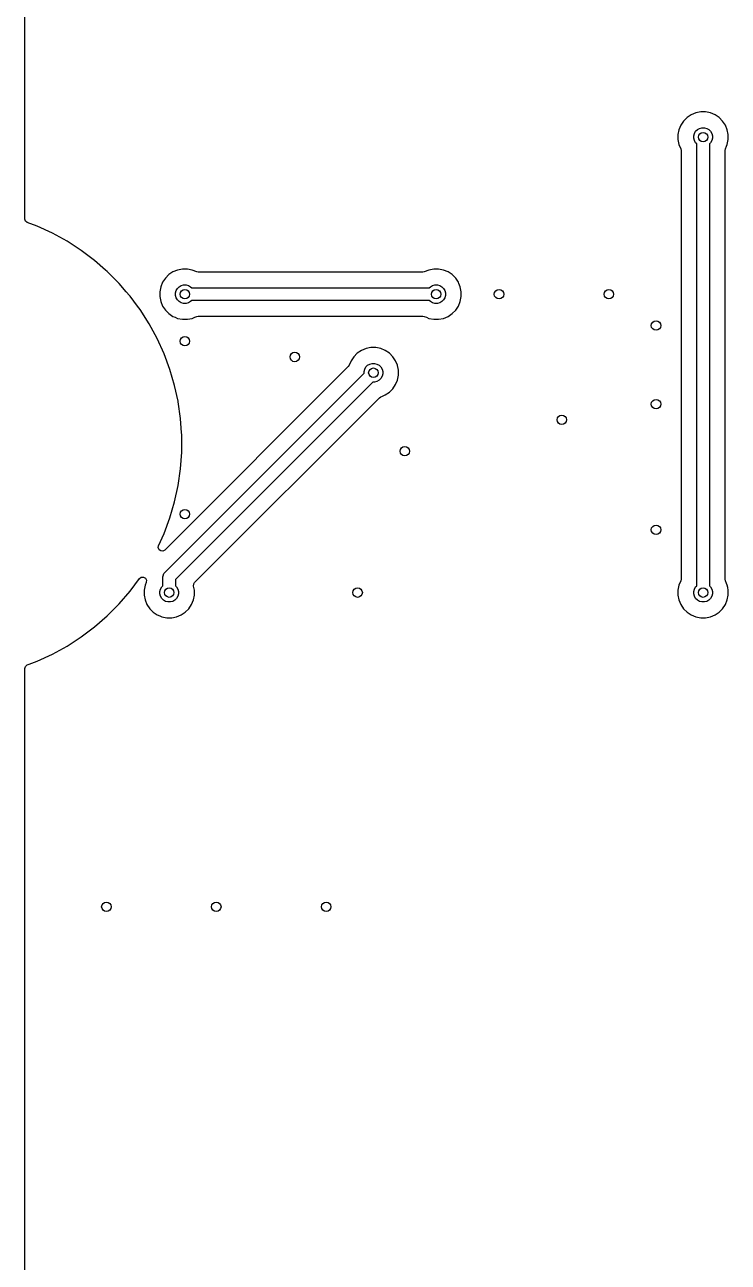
# Model space of a CAD drawing. Extents: x 4.07 to 6.96, y -6.23 to -1.21.
# Drawn here: x 4.071 to 4.953, y -4.678 to -3.127 of the extents above; entities that cross this region are included whole.
import ezdxf

# ---------------------------------------------------------------- set-up
doc = ezdxf.new("R2010")
doc.units = 0
doc.header["$MEASUREMENT"] = 0
doc.layers.add('BLACK', color=7, linetype='CONTINUOUS')

msp = doc.modelspace()

# ---------------------------------------------------------------- linework, layer by layer
at = {"layer": 'BLACK', "linetype": 'CONTINUOUS'}
for p, q in [((4.0709, -3.2646), (4.0709, -2.4043)), ((4.9063, -3.2398), (4.9012, -3.2432)), ((4.9121, -3.2374), (4.9063, -3.2398)), ((4.9063, -3.2398), (4.9063, -3.2398)), ((4.9182, -3.2362), (4.9121, -3.2374)), ((4.9121, -3.2374), (4.9121, -3.2374)), ((4.9244, -3.2362), (4.9182, -3.2362)), ((4.9182, -3.2362), (4.9182, -3.2362)), ((4.9305, -3.2374), (4.9244, -3.2362)), ((4.9244, -3.2362), (4.9244, -3.2362)), ((4.9362, -3.2398), (4.9305, -3.2374)), ((4.9305, -3.2374), (4.9305, -3.2374)), ((4.9413, -3.2432), (4.9362, -3.2398)), ((4.9362, -3.2398), (4.9362, -3.2398)), ((4.8933, -3.2528), (4.891, -3.2585)), ((4.8968, -3.2476), (4.8933, -3.2528)), ((4.8933, -3.2528), (4.8933, -3.2528)), ((4.9012, -3.2432), (4.8968, -3.2476)), ((4.8968, -3.2476), (4.8968, -3.2476)), ((4.9012, -3.2432), (4.9012, -3.2432)), ((4.9167, -3.2568), (4.9197, -3.256)), ((4.9197, -3.256), (4.9228, -3.256)), ((4.9228, -3.256), (4.9258, -3.2568)), ((4.9413, -3.2432), (4.9413, -3.2432)), ((4.9457, -3.2476), (4.9413, -3.2432)), ((4.9492, -3.2528), (4.9457, -3.2476)), ((4.9457, -3.2476), (4.9457, -3.2476)), ((4.9516, -3.2585), (4.9492, -3.2528)), ((4.9492, -3.2528), (4.9492, -3.2528)), ((4.0709, -3.37), (4.0709, -3.2646)), ((4.891, -3.2585), (4.8897, -3.2646)), ((4.8897, -3.2646), (4.8897, -3.2708)), ((4.8897, -3.2708), (4.891, -3.2769)), ((4.891, -3.2585), (4.891, -3.2585)), ((4.9095, -3.2662), (4.9103, -3.2632)), ((4.9095, -3.2693), (4.9095, -3.2662)), ((4.9103, -3.2722), (4.9095, -3.2693)), ((4.9103, -3.2632), (4.9119, -3.2605)), ((4.9119, -3.2605), (4.9141, -3.2583)), ((4.9141, -3.2583), (4.9167, -3.2568)), ((4.9258, -3.2568), (4.9284, -3.2583)), ((4.9284, -3.2583), (4.9306, -3.2605)), ((4.9306, -3.2605), (4.9322, -3.2632)), ((4.9322, -3.2632), (4.933, -3.2662)), ((4.933, -3.2693), (4.9322, -3.2722)), ((4.933, -3.2662), (4.933, -3.2693)), ((4.9528, -3.2646), (4.9516, -3.2585)), ((4.9516, -3.2585), (4.9516, -3.2585)), ((4.9516, -3.2585), (4.9516, -3.2585)), ((4.9516, -3.2769), (4.9528, -3.2708)), ((4.9528, -3.2708), (4.9528, -3.2646)), ((4.9528, -3.2646), (4.9528, -3.2646)), ((4.9528, -3.2646), (4.9528, -3.2646)), ((4.891, -3.2769), (4.891, -3.2769)), ((4.891, -3.2769), (4.8933, -3.2826)), ((4.8933, -3.2826), (4.8937, -3.2845)), ((4.8937, -3.2845), (4.8937, -3.8218)), ((4.9119, -3.2749), (4.9103, -3.2722)), ((4.9134, -3.2764), (4.9119, -3.2749)), ((4.9134, -3.8299), (4.9134, -3.2764)), ((4.9306, -3.2749), (4.9291, -3.2764)), ((4.9291, -3.2764), (4.9291, -3.8299)), ((4.9322, -3.2722), (4.9306, -3.2749)), ((4.9488, -3.2845), (4.9492, -3.2826)), ((4.9488, -3.8218), (4.9488, -3.2845)), ((4.9492, -3.2826), (4.9506, -3.2792)), ((4.9506, -3.2792), (4.9516, -3.2769)), ((4.0709, -3.3704), (4.0709, -3.37)), ((4.0718, -3.373), (4.0709, -3.3704)), ((4.074, -3.3746), (4.0718, -3.373)), ((4.0866, -3.3793), (4.074, -3.3746)), ((4.1056, -3.3881), (4.0866, -3.3793)), ((4.0866, -3.3793), (4.0866, -3.3793)), ((4.1241, -3.3983), (4.1056, -3.3881)), ((4.1056, -3.3881), (4.1056, -3.3881)), ((4.1417, -3.4097), (4.1241, -3.3983)), ((4.1241, -3.3983), (4.1241, -3.3983)), ((4.1585, -3.4224), (4.1417, -3.4097)), ((4.1417, -3.4097), (4.1417, -3.4097)), ((4.1417, -3.4097), (4.1417, -3.4097)), ((4.1722, -3.4343), (4.1585, -3.4224)), ((4.1744, -3.4362), (4.1722, -3.4343)), ((4.1892, -3.4511), (4.1744, -3.4362)), ((4.1744, -3.4362), (4.1744, -3.4362)), ((4.2516, -3.4401), (4.2472, -3.4445)), ((4.2567, -3.4366), (4.2516, -3.4401)), ((4.2516, -3.4401), (4.2516, -3.4401)), ((4.2625, -3.4343), (4.2567, -3.4366)), ((4.2567, -3.4366), (4.2567, -3.4366)), ((4.2685, -3.4331), (4.2625, -3.4343)), ((4.2625, -3.4343), (4.2625, -3.4343)), ((4.2748, -3.4331), (4.2685, -3.4331)), ((4.2685, -3.4331), (4.2685, -3.4331)), ((4.2808, -3.4343), (4.2748, -3.4331)), ((4.2748, -3.4331), (4.2748, -3.4331)), ((4.2865, -3.4366), (4.2808, -3.4343)), ((4.2808, -3.4343), (4.2808, -3.4343)), ((4.2884, -3.437), (4.2865, -3.4366)), ((4.5699, -3.437), (4.2884, -3.437)), ((4.5717, -3.4366), (4.5699, -3.437)), ((4.5774, -3.4343), (4.5717, -3.4366)), ((4.5835, -3.4331), (4.5774, -3.4343)), ((4.5774, -3.4343), (4.5774, -3.4343)), ((4.5897, -3.4331), (4.5835, -3.4331)), ((4.5835, -3.4331), (4.5835, -3.4331)), ((4.5958, -3.4343), (4.5897, -3.4331)), ((4.5897, -3.4331), (4.5897, -3.4331)), ((4.6015, -3.4366), (4.5958, -3.4343)), ((4.5958, -3.4343), (4.5958, -3.4343)), ((4.6067, -3.4401), (4.6015, -3.4366)), ((4.6015, -3.4366), (4.6015, -3.4366)), ((4.6111, -3.4445), (4.6067, -3.4401)), ((4.6067, -3.4401), (4.6067, -3.4401)), ((4.1982, -3.4615), (4.1892, -3.4511)), ((4.1892, -3.4511), (4.1892, -3.4511)), ((4.2413, -3.4554), (4.2401, -3.4615)), ((4.2437, -3.4496), (4.2413, -3.4554)), ((4.2413, -3.4554), (4.2413, -3.4554)), ((4.2472, -3.4445), (4.2437, -3.4496)), ((4.2437, -3.4496), (4.2437, -3.4496)), ((4.2472, -3.4445), (4.2472, -3.4445)), ((4.2607, -3.46), (4.2623, -3.4574)), ((4.2623, -3.4574), (4.2645, -3.4552)), ((4.2645, -3.4552), (4.2671, -3.4537)), ((4.2671, -3.4537), (4.2701, -3.4529)), ((4.2701, -3.4529), (4.2732, -3.4529)), ((4.2732, -3.4529), (4.2762, -3.4537)), ((4.2762, -3.4537), (4.2788, -3.4552)), ((4.2788, -3.4552), (4.2803, -3.4567)), ((4.2803, -3.4567), (4.5779, -3.4567)), ((4.5779, -3.4567), (4.5794, -3.4552)), ((4.5794, -3.4552), (4.5821, -3.4537)), ((4.5821, -3.4537), (4.5851, -3.4529)), ((4.5851, -3.4529), (4.5882, -3.4529)), ((4.5882, -3.4529), (4.5911, -3.4537)), ((4.5911, -3.4537), (4.5938, -3.4552)), ((4.5938, -3.4552), (4.596, -3.4574)), ((4.596, -3.4574), (4.5975, -3.46)), ((4.6145, -3.4496), (4.6111, -3.4445)), ((4.6111, -3.4445), (4.6111, -3.4445)), ((4.6151, -3.4511), (4.6145, -3.4496)), ((4.6145, -3.4496), (4.6145, -3.4496)), ((4.6169, -3.4554), (4.6151, -3.4511)), ((4.6181, -3.4615), (4.6169, -3.4554)), ((4.6169, -3.4554), (4.6169, -3.4554)), ((4.2022, -3.4661), (4.1982, -3.4615)), ((4.2029, -3.467), (4.2022, -3.4661)), ((4.2122, -3.4795), (4.2029, -3.467)), ((4.2401, -3.4615), (4.2401, -3.4677)), ((4.2401, -3.4677), (4.2413, -3.4738)), ((4.2599, -3.463), (4.2607, -3.46)), ((4.2599, -3.4661), (4.2599, -3.463)), ((4.2607, -3.4691), (4.2599, -3.4661)), ((4.2623, -3.4718), (4.2607, -3.4691)), ((4.2645, -3.4739), (4.2623, -3.4718)), ((4.2803, -3.4724), (4.2788, -3.4739)), ((4.5779, -3.4724), (4.2803, -3.4724)), ((4.5794, -3.4739), (4.5779, -3.4724)), ((4.596, -3.4718), (4.5938, -3.4739)), ((4.5975, -3.4691), (4.596, -3.4718)), ((4.5975, -3.46), (4.5983, -3.463)), ((4.5983, -3.4661), (4.5975, -3.4691)), ((4.5983, -3.463), (4.5983, -3.4661)), ((4.6169, -3.4738), (4.6181, -3.4677)), ((4.6181, -3.4677), (4.6181, -3.4615)), ((4.6181, -3.4615), (4.6181, -3.4615)), ((4.6181, -3.4615), (4.6181, -3.4615)), ((4.2155, -3.4839), (4.2122, -3.4795)), ((4.2268, -3.5016), (4.2155, -3.4839)), ((4.2413, -3.4738), (4.2413, -3.4738)), ((4.2413, -3.4738), (4.2437, -3.4795)), ((4.2437, -3.4795), (4.2437, -3.4795)), ((4.2437, -3.4795), (4.2472, -3.4847)), ((4.2472, -3.4847), (4.2472, -3.4847)), ((4.2472, -3.4847), (4.2516, -3.489)), ((4.2516, -3.489), (4.2516, -3.489)), ((4.2516, -3.489), (4.2567, -3.4925)), ((4.2671, -3.4755), (4.2645, -3.4739)), ((4.2701, -3.4763), (4.2671, -3.4755)), ((4.2732, -3.4763), (4.2701, -3.4763)), ((4.2762, -3.4755), (4.2732, -3.4763)), ((4.2788, -3.4739), (4.2762, -3.4755)), ((4.5821, -3.4755), (4.5794, -3.4739)), ((4.5851, -3.4763), (4.5821, -3.4755)), ((4.5882, -3.4763), (4.5851, -3.4763)), ((4.5911, -3.4755), (4.5882, -3.4763)), ((4.5938, -3.4739), (4.5911, -3.4755)), ((4.6015, -3.4925), (4.6067, -3.489)), ((4.6067, -3.489), (4.6111, -3.4847)), ((4.6111, -3.4847), (4.6145, -3.4795)), ((4.6145, -3.4795), (4.6169, -3.4738)), ((4.2369, -3.52), (4.2268, -3.5016)), ((4.2567, -3.4925), (4.2567, -3.4925)), ((4.2567, -3.4925), (4.2593, -3.4936)), ((4.2593, -3.4936), (4.2625, -3.4949)), ((4.2625, -3.4949), (4.2685, -3.4961)), ((4.2685, -3.4961), (4.2685, -3.4961)), ((4.2685, -3.4961), (4.2685, -3.4961)), ((4.2685, -3.4961), (4.2748, -3.4961)), ((4.2748, -3.4961), (4.2808, -3.4949)), ((4.2748, -3.4961), (4.2748, -3.4961)), ((4.2808, -3.4949), (4.284, -3.4936)), ((4.284, -3.4936), (4.2865, -3.4925)), ((4.2865, -3.4925), (4.2884, -3.4921)), ((4.2884, -3.4921), (4.5699, -3.4921)), ((4.5699, -3.4921), (4.5717, -3.4925)), ((4.5717, -3.4925), (4.5743, -3.4936)), ((4.5743, -3.4936), (4.5774, -3.4949)), ((4.5774, -3.4949), (4.5835, -3.4961)), ((4.5835, -3.4961), (4.5835, -3.4961)), ((4.5835, -3.4961), (4.5835, -3.4961)), ((4.5835, -3.4961), (4.5897, -3.4961)), ((4.5897, -3.4961), (4.5958, -3.4949)), ((4.5897, -3.4961), (4.5897, -3.4961)), ((4.5958, -3.4949), (4.6015, -3.4925)), ((4.2456, -3.5392), (4.2369, -3.52)), ((4.4929, -3.5351), (4.4878, -3.5385)), ((4.4987, -3.5327), (4.4929, -3.5351)), ((4.4929, -3.5351), (4.4929, -3.5351)), ((4.5048, -3.5315), (4.4987, -3.5327)), ((4.4987, -3.5327), (4.4987, -3.5327)), ((4.511, -3.5315), (4.5048, -3.5315)), ((4.5048, -3.5315), (4.5048, -3.5315)), ((4.5171, -3.5327), (4.511, -3.5315)), ((4.511, -3.5315), (4.511, -3.5315)), ((4.5228, -3.5351), (4.5171, -3.5327)), ((4.5171, -3.5327), (4.5171, -3.5327)), ((4.528, -3.5385), (4.5228, -3.5351)), ((4.5228, -3.5351), (4.5228, -3.5351)), ((4.2529, -3.5589), (4.2456, -3.5392)), ((4.4799, -3.5481), (4.4776, -3.5537)), ((4.4834, -3.5429), (4.4799, -3.5481)), ((4.4799, -3.5481), (4.4799, -3.5481)), ((4.4878, -3.5385), (4.4834, -3.5429)), ((4.4834, -3.5429), (4.4834, -3.5429)), ((4.4878, -3.5385), (4.4878, -3.5385)), ((4.5324, -3.5429), (4.528, -3.5385)), ((4.528, -3.5385), (4.528, -3.5385)), ((4.5358, -3.5481), (4.5324, -3.5429)), ((4.5324, -3.5429), (4.5324, -3.5429)), ((4.5382, -3.5537), (4.5358, -3.5481)), ((4.5358, -3.5481), (4.5358, -3.5481)), ((4.2464, -3.8133), (4.4962, -3.5636)), ((4.4765, -3.5553), (4.2465, -3.7853)), ((4.2588, -3.5791), (4.2529, -3.5589)), ((4.2529, -3.5589), (4.2529, -3.5589)), ((4.2529, -3.5589), (4.2529, -3.5589)), ((4.4776, -3.5537), (4.4765, -3.5553)), ((4.4962, -3.5615), (4.497, -3.5585)), ((4.4962, -3.5636), (4.4962, -3.5615)), ((4.497, -3.5585), (4.4985, -3.5558)), ((4.4985, -3.5558), (4.5007, -3.5536)), ((4.5007, -3.5536), (4.5034, -3.5521)), ((4.5034, -3.5521), (4.5063, -3.5513)), ((4.5063, -3.5513), (4.5094, -3.5513)), ((4.5094, -3.5513), (4.5124, -3.5521)), ((4.5124, -3.5521), (4.5151, -3.5536)), ((4.5151, -3.5536), (4.5172, -3.5558)), ((4.5172, -3.5558), (4.5188, -3.5585)), ((4.5188, -3.5585), (4.5196, -3.5615)), ((4.5196, -3.5645), (4.5188, -3.5675)), ((4.5196, -3.5615), (4.5196, -3.5645)), ((4.5382, -3.5538), (4.5382, -3.5537)), ((4.539, -3.5578), (4.5382, -3.5538)), ((4.5382, -3.5722), (4.5394, -3.5661)), ((4.5394, -3.5599), (4.539, -3.5578)), ((4.5394, -3.5661), (4.5394, -3.5599)), ((4.5394, -3.5599), (4.5394, -3.5599)), ((4.5394, -3.5599), (4.5394, -3.5599)), ((4.2631, -3.5987), (4.2588, -3.5791)), ((4.2588, -3.5791), (4.2588, -3.5791)), ((4.5073, -3.5747), (4.2598, -3.8222)), ((4.5094, -3.5747), (4.5073, -3.5747)), ((4.5124, -3.5739), (4.5094, -3.5747)), ((4.5151, -3.5724), (4.5124, -3.5739)), ((4.5172, -3.5702), (4.5151, -3.5724)), ((4.5188, -3.5675), (4.5172, -3.5702)), ((4.5324, -3.5831), (4.5358, -3.5779)), ((4.5358, -3.5779), (4.5382, -3.5722)), ((4.2838, -3.826), (4.5155, -3.5943)), ((4.5155, -3.5943), (4.5171, -3.5933)), ((4.5171, -3.5933), (4.5193, -3.5924)), ((4.5193, -3.5924), (4.5228, -3.5909)), ((4.5228, -3.5909), (4.528, -3.5875)), ((4.5228, -3.5909), (4.5228, -3.5909)), ((4.5228, -3.5909), (4.5228, -3.5909)), ((4.528, -3.5875), (4.5324, -3.5831)), ((4.2633, -3.5996), (4.2631, -3.5987)), ((4.2662, -3.6204), (4.2633, -3.5996)), ((4.2675, -3.6384), (4.2662, -3.6204)), ((4.2677, -3.6405), (4.2675, -3.6384)), ((4.2677, -3.6414), (4.2677, -3.6405)), ((4.2677, -3.6624), (4.2677, -3.6414)), ((4.2662, -3.6834), (4.2677, -3.6624)), ((4.2633, -3.7042), (4.2662, -3.6834)), ((4.2588, -3.7247), (4.2633, -3.7042)), ((4.2529, -3.7449), (4.2588, -3.7247)), ((4.2456, -3.7646), (4.2529, -3.7449)), ((4.2387, -3.7798), (4.2456, -3.7646)), ((4.2382, -3.7822), (4.2387, -3.7798)), ((4.2392, -3.7848), (4.2382, -3.7822)), ((4.2414, -3.7864), (4.2392, -3.7848)), ((4.2441, -3.7866), (4.2414, -3.7864)), ((4.2465, -3.7853), (4.2441, -3.7866)), ((4.2442, -3.8174), (4.2454, -3.8145)), ((4.2454, -3.8145), (4.2464, -3.8133)), ((4.2029, -3.8368), (4.2148, -3.8209)), ((4.2148, -3.8209), (4.217, -3.8192)), ((4.217, -3.8192), (4.2197, -3.819)), ((4.2197, -3.819), (4.2221, -3.8204)), ((4.2217, -3.8294), (4.2205, -3.8355)), ((4.2232, -3.8257), (4.2217, -3.8294)), ((4.2217, -3.8294), (4.2217, -3.8294)), ((4.2221, -3.8204), (4.2235, -3.8228)), ((4.2233, -3.8255), (4.2232, -3.8257)), ((4.2235, -3.8228), (4.2233, -3.8255)), ((4.2426, -3.8314), (4.2441, -3.8299)), ((4.2441, -3.8189), (4.2442, -3.8174)), ((4.2441, -3.8299), (4.2441, -3.8189)), ((4.2598, -3.8222), (4.2598, -3.8299)), ((4.2598, -3.8299), (4.2613, -3.8314)), ((4.2825, -3.8305), (4.2827, -3.8277)), ((4.2827, -3.8277), (4.2838, -3.826)), ((4.891, -3.8294), (4.8897, -3.8355)), ((4.8933, -3.8237), (4.891, -3.8294)), ((4.891, -3.8294), (4.891, -3.8294)), ((4.8937, -3.8218), (4.8933, -3.8237)), ((4.9119, -3.8314), (4.9134, -3.8299)), ((4.9291, -3.8299), (4.9306, -3.8314)), ((4.9492, -3.8237), (4.9488, -3.8218)), ((4.9506, -3.827), (4.9492, -3.8237)), ((4.9516, -3.8294), (4.9506, -3.827)), ((4.9522, -3.8323), (4.9516, -3.8294)), ((4.1892, -3.8527), (4.2029, -3.8368)), ((4.2205, -3.8355), (4.2205, -3.8417)), ((4.2205, -3.8417), (4.2217, -3.8478)), ((4.2403, -3.837), (4.2411, -3.8341)), ((4.2403, -3.8401), (4.2403, -3.837)), ((4.2411, -3.8431), (4.2403, -3.8401)), ((4.2411, -3.8341), (4.2426, -3.8314)), ((4.2426, -3.8458), (4.2411, -3.8431)), ((4.2613, -3.8314), (4.2629, -3.8341)), ((4.2629, -3.8431), (4.2613, -3.8458)), ((4.2629, -3.8341), (4.2637, -3.837)), ((4.2637, -3.8401), (4.2629, -3.8431)), ((4.2637, -3.837), (4.2637, -3.8401)), ((4.2823, -3.8478), (4.2835, -3.8417)), ((4.2835, -3.8355), (4.2825, -3.8305)), ((4.2835, -3.8417), (4.2835, -3.8355)), ((4.2835, -3.8355), (4.2835, -3.8355)), ((4.2835, -3.8355), (4.2835, -3.8355)), ((4.8897, -3.8355), (4.8897, -3.8417)), ((4.8897, -3.8417), (4.891, -3.8478)), ((4.9095, -3.837), (4.9103, -3.8341)), ((4.9095, -3.8401), (4.9095, -3.837)), ((4.9103, -3.8431), (4.9095, -3.8401)), ((4.9103, -3.8341), (4.9119, -3.8314)), ((4.9119, -3.8458), (4.9103, -3.8431)), ((4.9306, -3.8314), (4.9322, -3.8341)), ((4.9322, -3.8431), (4.9306, -3.8458)), ((4.9322, -3.8341), (4.933, -3.837)), ((4.933, -3.8401), (4.9322, -3.8431)), ((4.933, -3.837), (4.933, -3.8401)), ((4.9516, -3.8478), (4.9528, -3.8417)), ((4.9528, -3.8355), (4.9522, -3.8323)), ((4.9528, -3.8417), (4.9528, -3.8355)), ((4.9528, -3.8355), (4.9528, -3.8355)), ((4.9528, -3.8355), (4.9528, -3.8355)), ((4.1752, -3.8668), (4.1892, -3.8527)), ((4.1892, -3.8527), (4.1892, -3.8527)), ((4.1892, -3.8527), (4.1892, -3.8527)), ((4.2217, -3.8478), (4.2217, -3.8478)), ((4.2217, -3.8478), (4.224, -3.8535)), ((4.224, -3.8535), (4.224, -3.8535)), ((4.224, -3.8535), (4.2275, -3.8587)), ((4.2275, -3.8587), (4.2275, -3.8587)), ((4.2275, -3.8587), (4.2319, -3.8631)), ((4.2448, -3.848), (4.2426, -3.8458)), ((4.2474, -3.8495), (4.2448, -3.848)), ((4.2504, -3.8503), (4.2474, -3.8495)), ((4.2535, -3.8503), (4.2504, -3.8503)), ((4.2565, -3.8495), (4.2535, -3.8503)), ((4.2592, -3.848), (4.2565, -3.8495)), ((4.2613, -3.8458), (4.2592, -3.848)), ((4.2721, -3.8631), (4.2764, -3.8587)), ((4.2764, -3.8587), (4.2799, -3.8535)), ((4.2799, -3.8535), (4.2823, -3.8478)), ((4.891, -3.8478), (4.891, -3.8478)), ((4.891, -3.8478), (4.8933, -3.8535)), ((4.8933, -3.8535), (4.8933, -3.8535)), ((4.8933, -3.8535), (4.8968, -3.8587)), ((4.8968, -3.8587), (4.8968, -3.8587)), ((4.8968, -3.8587), (4.9012, -3.8631)), ((4.9141, -3.848), (4.9119, -3.8458)), ((4.9167, -3.8495), (4.9141, -3.848)), ((4.9197, -3.8503), (4.9167, -3.8495)), ((4.9228, -3.8503), (4.9197, -3.8503)), ((4.9258, -3.8495), (4.9228, -3.8503)), ((4.9284, -3.848), (4.9258, -3.8495)), ((4.9306, -3.8458), (4.9284, -3.848)), ((4.9413, -3.8631), (4.9457, -3.8587)), ((4.9457, -3.8587), (4.9492, -3.8535)), ((4.9492, -3.8535), (4.9516, -3.8478)), ((4.1585, -3.8814), (4.1744, -3.8676)), ((4.1744, -3.8676), (4.1752, -3.8668)), ((4.2319, -3.8631), (4.2319, -3.8631)), ((4.2319, -3.8631), (4.237, -3.8665)), ((4.237, -3.8665), (4.237, -3.8665)), ((4.237, -3.8665), (4.2401, -3.8678)), ((4.2401, -3.8678), (4.2428, -3.8689)), ((4.2428, -3.8689), (4.2489, -3.8701)), ((4.2489, -3.8701), (4.2489, -3.8701)), ((4.2489, -3.8701), (4.2489, -3.8701)), ((4.2489, -3.8701), (4.2551, -3.8701)), ((4.2551, -3.8701), (4.2612, -3.8689)), ((4.2551, -3.8701), (4.2551, -3.8701)), ((4.2612, -3.8689), (4.2669, -3.8665)), ((4.2669, -3.8665), (4.2721, -3.8631)), ((4.9012, -3.8631), (4.9012, -3.8631)), ((4.9012, -3.8631), (4.9063, -3.8665)), ((4.9063, -3.8665), (4.9063, -3.8665)), ((4.9063, -3.8665), (4.9094, -3.8678)), ((4.9094, -3.8678), (4.9121, -3.8689)), ((4.9121, -3.8689), (4.9182, -3.8701)), ((4.9182, -3.8701), (4.9182, -3.8701)), ((4.9182, -3.8701), (4.9182, -3.8701)), ((4.9182, -3.8701), (4.9244, -3.8701)), ((4.9244, -3.8701), (4.9305, -3.8689)), ((4.9244, -3.8701), (4.9244, -3.8701)), ((4.9305, -3.8689), (4.9362, -3.8665)), ((4.9362, -3.8665), (4.9413, -3.8631)), ((4.1417, -3.8941), (4.1585, -3.8814)), ((4.1056, -3.9157), (4.1241, -3.9055)), ((4.1241, -3.9055), (4.1417, -3.8941)), ((4.0866, -3.9245), (4.1056, -3.9157)), ((4.0709, -3.9337), (4.0717, -3.9311)), ((4.0709, -4.9155), (4.0709, -3.9337)), ((4.0717, -3.9311), (4.0737, -3.9293)), ((4.0737, -3.9293), (4.074, -3.9292)), ((4.074, -3.9292), (4.0763, -3.9283)), ((4.0763, -3.9283), (4.0866, -3.9245))]:
    msp.add_line(p, q, dxfattribs=at)
at = {"layer": 'BLACK'}
for centre in [(4.9213, -3.2677), (4.2717, -3.4646), (4.5866, -3.4646), (4.6654, -3.4646), (4.8031, -3.4646), (4.8622, -3.5039), (4.2717, -3.5236), (4.4094, -3.5433), (4.5079, -3.563), (4.8622, -3.6024), (4.7441, -3.622), (4.5472, -3.6614), (4.2717, -3.7402), (4.8622, -3.7598), (4.252, -3.8386), (4.4882, -3.8386), (4.9213, -3.8386), (4.1732, -4.2323), (4.311, -4.2323), (4.4488, -4.2323)]:
    msp.add_circle(centre, 0.00591, dxfattribs=at)
at = {"layer": 'WHITE'}
for centre in [(4.9213, -3.2677), (4.2717, -3.4646), (4.5866, -3.4646), (4.6654, -3.4646), (4.8031, -3.4646), (4.8622, -3.5039), (4.2717, -3.5236), (4.4094, -3.5433), (4.5079, -3.563), (4.8622, -3.6024), (4.7441, -3.622), (4.5472, -3.6614), (4.2717, -3.7402), (4.8622, -3.7598), (4.252, -3.8386), (4.4882, -3.8386), (4.9213, -3.8386), (4.1732, -4.2323), (4.311, -4.2323), (4.4488, -4.2323)]:
    msp.add_circle(centre, 0.00591, dxfattribs=at)

doc.saveas('drawing.dxf')
